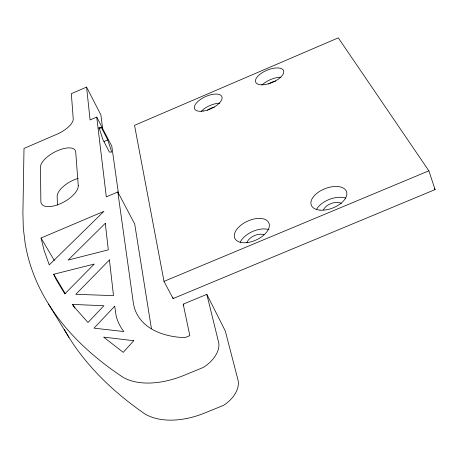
<?xml version="1.0" encoding="UTF-8"?>
<svg xmlns="http://www.w3.org/2000/svg" width="458" height="458" viewBox="0 0 458 458"><rect width="100%" height="100%" fill="white"/><g stroke="black" fill="none" stroke-linecap="round" stroke-linejoin="round"><path stroke-width="0.69" d="M86.573 87.072L71.339 93.672L73.234 118.885A18.349 7.408 -27.8 0 1 56.969 134.223L24.005 148.432L22.9 213.233L23.312 228.164L25.127 243.221A766.812 350.324 -11.6 0 0 123.339 377.466A73.114 43.602 -29.2 0 0 184.162 375.291L203.472 367.368A28.682 17.782 -29.3 0 0 218.558 342.057L206.816 294.357L183.217 304.158L189.818 335.634L184.9 337.66A103.29 59.116 -25.8 0 1 133.312 302.669L117.803 191.976L106.308 196.86L96.73 117.082L90.083 119.944L86.573 87.072L100.874 114.895L102.666 128.824M98.882 128.744L101.407 127.656L107.756 139.925L111.741 152.045L109.399 152.067L102.918 139.616L98.911 127.324L101.407 127.656M103.995 141.545L107.756 139.925M41.031 238.023L103.937 211.344L49.264 264.884L44.083 250.331L41.031 238.023L54.336 260.499M164.004 281.378L428.865 170.817L435.1 189.583L173.09 298.564L164.004 281.378L134.532 125.337L338.285 37.859L428.865 170.817M53.689 274.262L94.268 264.066L64.796 293.916L56.128 279.432L53.689 274.262L65.311 293.71M72.524 304.41L103.892 305.744L87.999 322.478L75.375 308.286L72.524 304.41L74.694 308.051M434.31 188.404L435.1 189.583M48.519 304.026L69.003 337.449M117.803 191.976L134.704 223.996L151.432 328.735M183.217 304.158L183.87 305.406M96.73 117.082L111.798 146.222L118.553 194.192M206.816 294.357L225.296 330.951L237.96 379.848A27.955 18.297 -29.7 0 1 223.676 405.296L204.841 412.961A71.316 44.947 -29.6 0 1 144.934 413.946A746.088 360.56 -10.6 0 1 64.338 329.577M172.815 297.162L173.09 298.564M57.473 205.087L57.141 196.579A19.179 8.736 -28.5 0 1 78.278 178.374M207.382 110.304A8.37 3.778 -24.3 0 1 214.384 107.143M268.588 83.934A8.439 3.796 -22.5 0 1 275.768 81.026M323.451 209.89A10.551 5.92 -21.2 0 1 331.415 203.415A10.551 5.92 -21.2 0 1 341.359 203.415M246.914 242.86A10.437 5.885 -24.4 0 1 253.858 235.836A10.437 5.885 -24.4 0 1 263.928 234.754M262.033 85.056A14.999 6.75 -22.5 0 1 280.943 77.219M316.478 209.512A18.755 10.523 -21.2 0 1 345.716 198.119M201.154 111.391A14.879 6.715 -24.3 0 1 219.72 103.182M240.204 242.213A18.56 10.465 -24.4 0 1 268.989 229.687M133.765 340.706L123.231 352.351L103.645 337.122L133.765 340.706M114.695 306.202L94.016 328.163L123.843 331.535A123.597 70.847 -25.8 0 1 116.177 315.991L114.695 306.202M109.445 259.926L75.793 294.305L113.498 295.633L109.445 259.926M105.288 223.298L68.122 260.081L108.3 249.85L105.288 223.298M78.244 185.524L75.719 151.982A19.528 8.353 -28.3 0 0 57.697 150.619A19.528 8.353 -28.3 0 0 40.447 167.124L40.859 201.48A20.725 9.366 -28.9 0 0 59.998 203.873A20.725 9.366 -28.9 0 0 78.244 185.524M246.381 242.671A18.686 10.357 -24.4 0 0 268.995 223.223A18.686 10.357 -24.4 0 0 240.112 225.84A18.686 10.357 -24.4 0 0 246.381 242.671M320.022 210.148A18.881 10.414 -21.3 0 0 346.872 193.574A18.881 10.414 -21.3 0 0 319.741 191.295A18.881 10.414 -21.3 0 0 320.022 210.148M203.358 111.054A14.954 6.63 -24.3 0 0 221.912 96.712A14.954 6.63 -24.3 0 0 199.345 100.273A14.954 6.63 -24.3 0 0 203.358 111.054M262.005 84.799A15.08 6.658 -22.5 0 0 283.748 72.089A15.08 6.658 -22.5 0 0 263.052 72.187A15.08 6.658 -22.5 0 0 262.005 84.799"/></g></svg>
